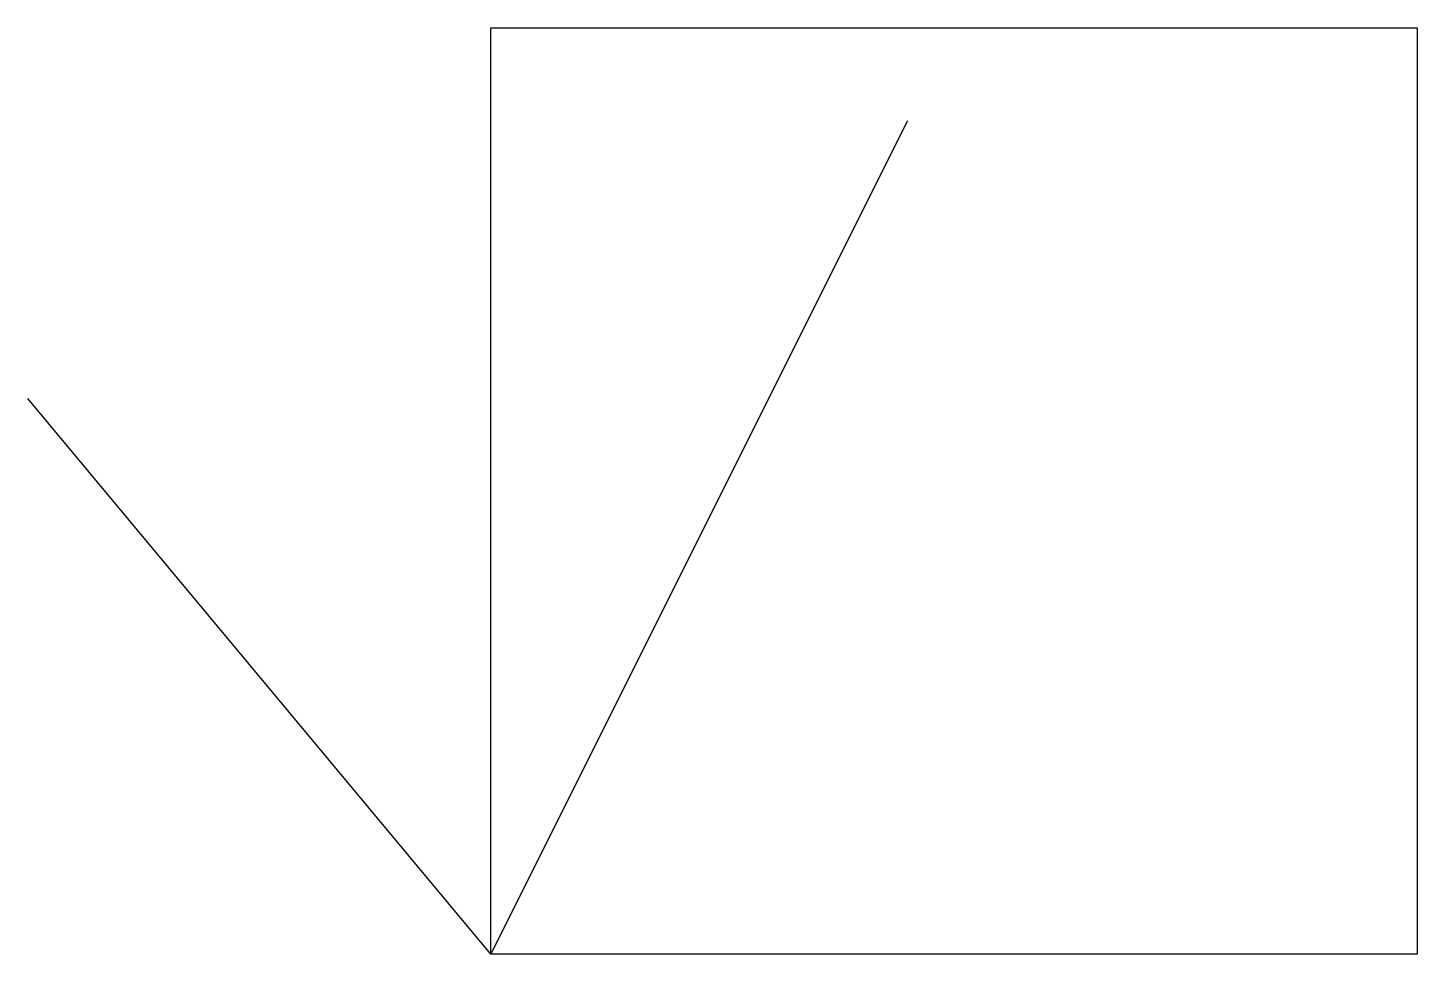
# Model space of a CAD drawing. Header units: millimetres. Extents: x -50 to 100, y 0 to 100.
import ezdxf

# ---------------------------------------------------------------- set-up
doc = ezdxf.new("R2010")
doc.units = ezdxf.units.MM

msp = doc.modelspace()

# ---------------------------------------------------------------- linework, layer by layer
for q in [(45, 90), (-50, 60)]:
    msp.add_line((0, 0), q)
msp.add_lwpolyline([(0, 0), (0, 100), (100, 100), (100, 0), (0, 0)])

doc.saveas('drawing.dxf')
